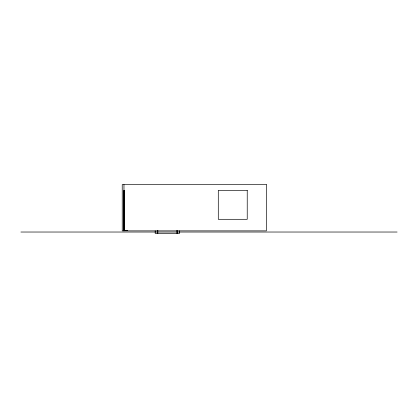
<?xml version="1.0" encoding="UTF-8"?>
<svg xmlns="http://www.w3.org/2000/svg" width="418" height="418" viewBox="0 0 418 418"><rect width="100%" height="100%" fill="white"/><g stroke="black" fill="none" stroke-linecap="round" stroke-linejoin="round"><path stroke-width="0.63" d="M124.423 230.511L124.109 230.6L124.109 230.041M126.644 230.511L127.088 230.532M123.968 190.368L124.423 190.368M123.968 190.665L124.423 190.665M123.968 190.822L124.329 190.822L124.329 229.785L123.974 229.785L124.057 191.533M123.968 191.12L124.329 191.12M124 191.428L124.616 191.428M123.974 191.533L124.355 191.533M123.968 218.745L124.329 218.745M123.968 219.048L124.329 219.048M123.968 219.199L124.423 219.199M123.968 219.497L124.423 219.497M124.329 229.759L124.24 190.822M127.521 230.6L126.962 230.511M20.9 232.027L397.1 232.027M125.682 230.605L126.116 230.59A1.745 1.745 0 0 1 126.372 230.59L124.747 230.511M179.557 230.83L179.557 233.432L155.198 233.432L155.198 230.83M177.472 230.83L177.472 233.432M176.945 230.297L176.945 233.432M157.811 230.297L157.811 233.432M157.278 230.83L157.278 233.432M124.177 191.533L124.151 229.785L124.073 191.533M124.109 190.718L124.109 191.277M123.968 184.568L123.968 230.867M125.808 230.652L126.92 230.689L125.808 230.652M266.344 184.568L122.228 184.568L122.228 230.867L266.344 230.867L266.344 184.568M247.231 190.357L218.295 190.357L218.295 219.309L247.231 219.309L247.231 190.357"/></g></svg>
